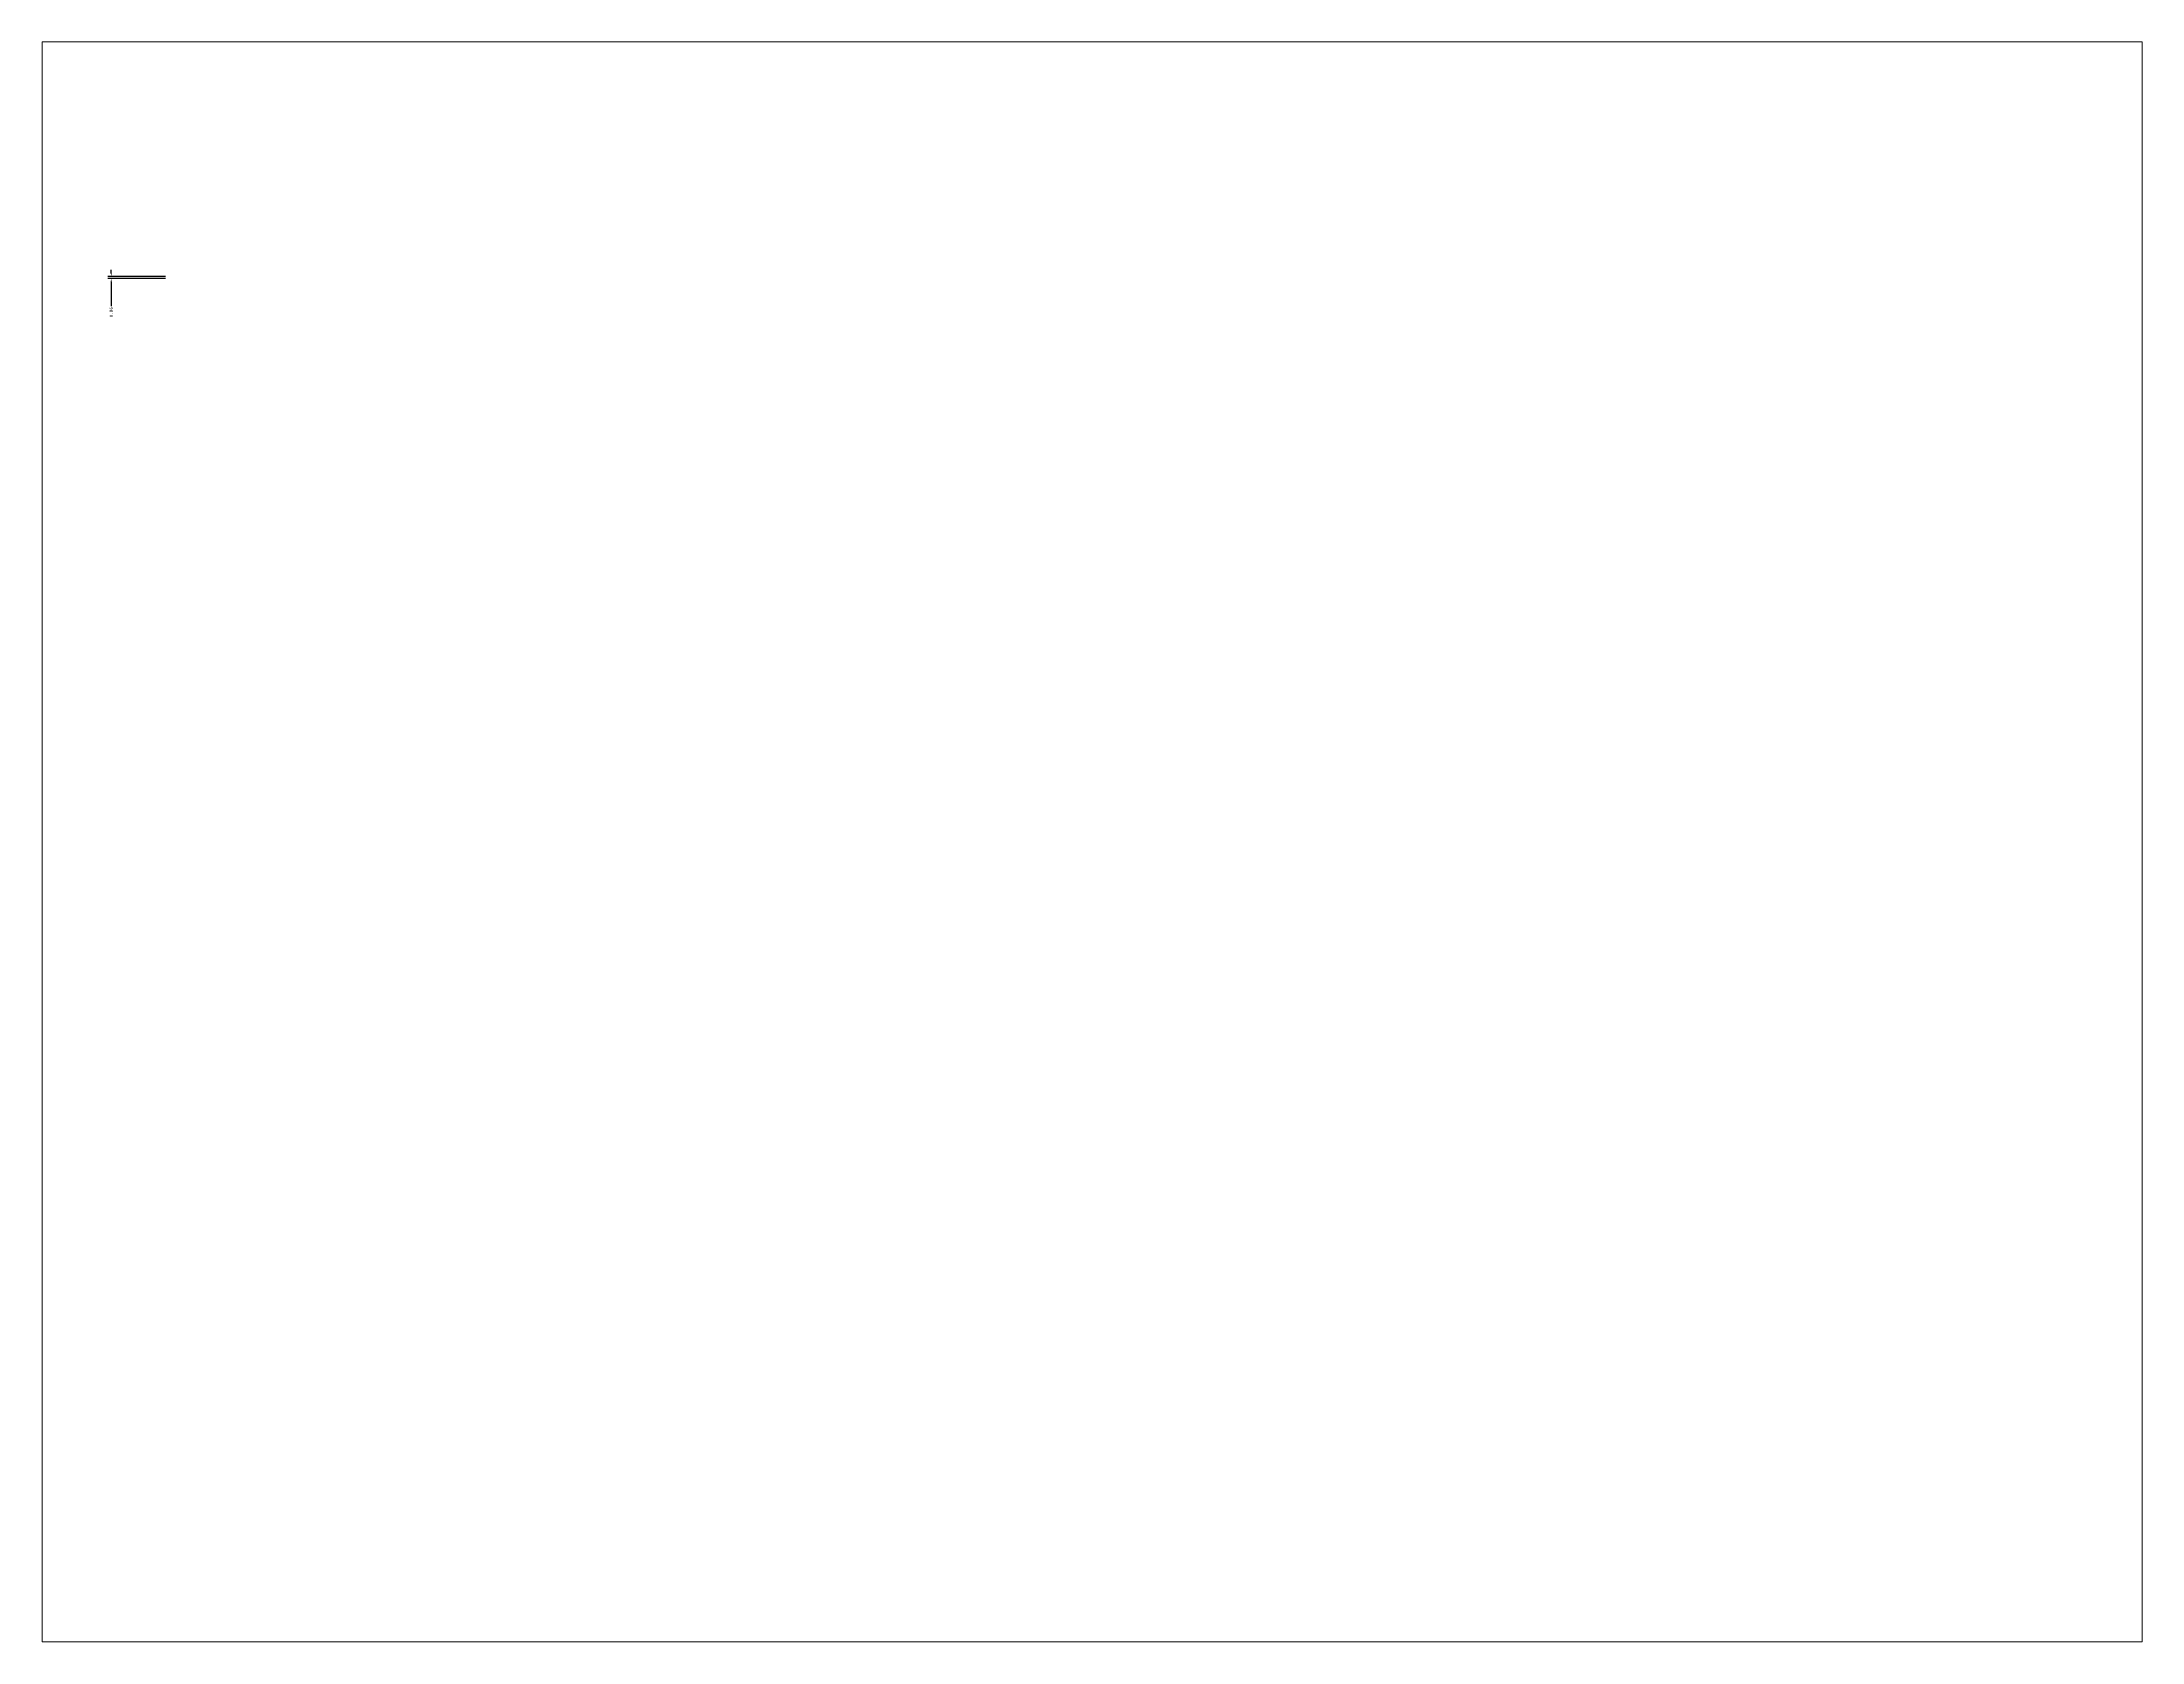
# Paper-space layout '布局1' of a CAD drawing. Header units: inches. Extents: x 1.05 to 9.45, y 0.8 to 7.2.
# The model-space entities are those that its viewports show. They can reach past a viewport. Long polylines and large blocks are cut down to what shows.
import ezdxf

# ---------------------------------------------------------------- set-up
doc = ezdxf.new("R2010")
doc.units = ezdxf.units.IN
doc.header["$MEASUREMENT"] = 0
doc.styles.get("Standard").update_dxf_attribs({"font": ''})
doc.styles.get('Standard').set_extended_font_data('SimSun')
doc.dimstyles.get("Standard").update_dxf_attribs({"dimscale": 7, "dimtxt": 0.18, "dimasz": 0.18, "dimexe": 0.18, "dimexo": 0.0625, "dimgap": 0.09, "dimtad": 0, "dimzin": 0, "dimdsep": 46, "dimtxsty": 'Standard', "dimcen": 0.09, "dimadec": 0, "dimazin": 0, "dimtfac": 1, "dimtofl": 0, "dimtmove": 0, "dimatfit": 3, "dimfxl": 1, "dimtolj": 1, "dimtzin": 0, "dimarcsym": 0})

# ---------------------------------------------------------------- blocks, each defined once
blk = doc.blocks.new('*D4')
at = {"color": 0, "lineweight": -2}
for p, q in [((3.52, 180.98), (3.52, 182.24)), ((24.77, 179.72), (2.26, 179.72)), ((24.77, 178.86), (2.26, 178.86)), ((3.52, 177.6), (3.52, 168.08))]:
    blk.add_line(p, q, dxfattribs=at)
at = {"color": 0}
for points in [[(3.31, 180.98), (3.73, 180.98), (3.52, 179.72)], [(3.31, 177.6), (3.73, 177.6), (3.52, 178.86)]]:
    blk.add_solid(points, dxfattribs=at)
at = {"layer": 'Defpoints', "color": 0}
for p in [(3.52, 179.72), (25.21, 179.72), (25.21, 178.86)]:
    blk.add_point(p, dxfattribs=at)
at = {"color": 0, "lineweight": 18, "insert": (3.52, 165.74), "char_height": 1.26, "attachment_point": 5, "rotation": 90}
blk.add_mtext('\\A1;0.86', dxfattribs=at)

msp = doc.modelspace()

# ---------------------------------------------------------------- dimensions: what is measured, and where the dimension line sits
at = {"color": 0, "lineweight": 18}
dim = msp.add_linear_dim(base=(3.524, 179.72), p1=(25.208, 178.86), p2=(25.208, 179.72), angle=90, dimstyle='Standard', dxfattribs=at)
dim.commit()
dim.dimension.update_dxf_attribs({"geometry": '*D4', "text_midpoint": (3.524, 165.742), "dimtype": 160})

psp = doc.layouts.new('布局1')

# ---------------------------------------------------------------- viewports
at = {"layer": '0', "color": 1}
psp.add_viewport(center=(5.25, 4), size=(8.4, 6.4), view_center_point=(386.5177, -41.1559), view_height=624.794003, dxfattribs=at)

doc.saveas('drawing.dxf')
